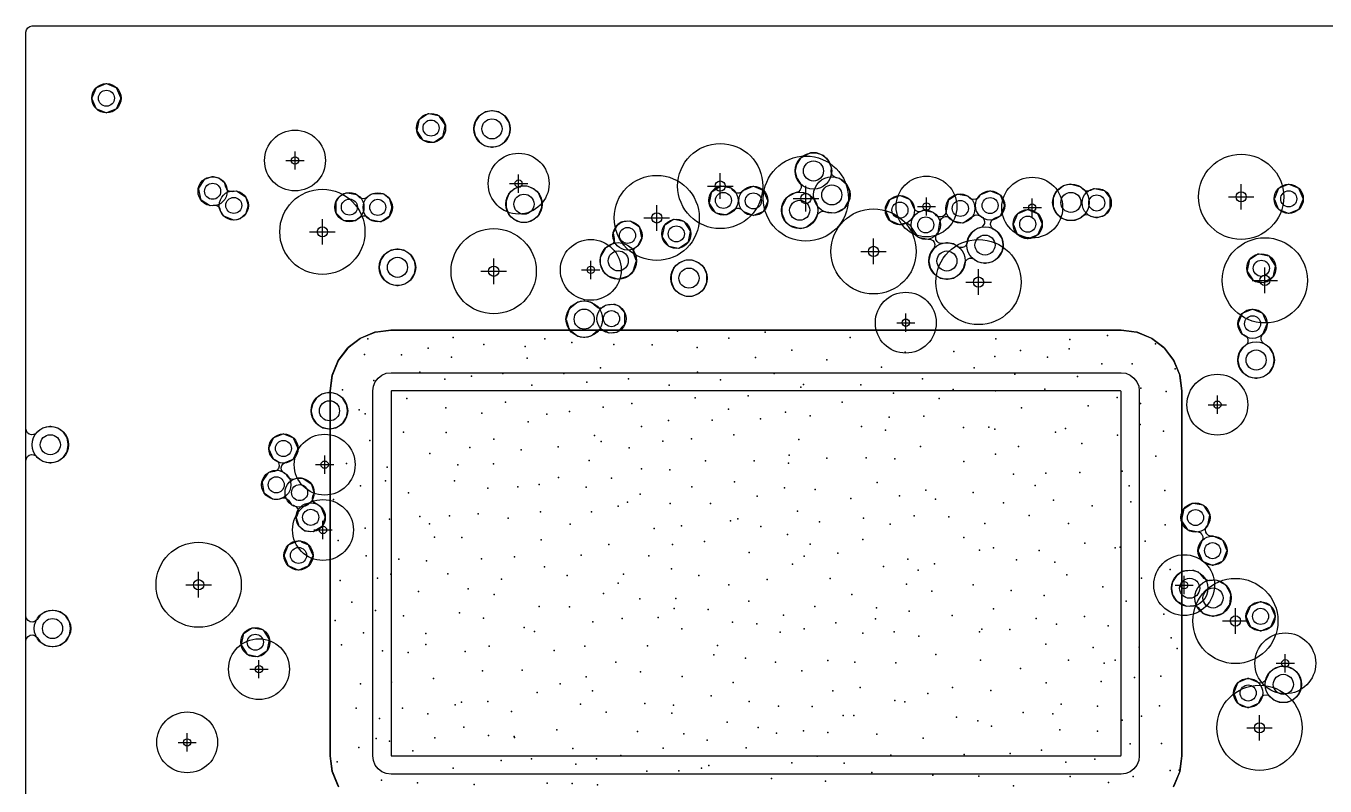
# Model space of a CAD drawing. Header units: metres. Extents: x -2 to 202, y -2 to 140.
# Drawn here: x 0 to 106.8, y 77.5 to 140 of the extents above; entities that cross this region are included whole.
import ezdxf

# ---------------------------------------------------------------- set-up
doc = ezdxf.new("R2010")
doc.units = ezdxf.units.M
for name, color, linetype in [('AI_GREENING_ALLOWED_ZONE', 4, 'Continuous'), ('AI_GREENING_EXCLUSIONS', 1, 'Continuous'), ('AI_GREENING_LAWN', 82, 'Continuous'), ('AI_GREENING_REJECTED', 6, 'Continuous'), ('AI_GREENING_SHRUBS', 92, 'Continuous'), ('AI_GREENING_TREES', 3, 'Continuous')]:
    doc.layers.add(name, color=color, linetype=linetype)

# ---------------------------------------------------------------- blocks, each defined once
blk = doc.blocks.new('AI_TREE')
for p, q in [((-0.3, 0), (0.3, 0)), ((0, -0.3), (0, 0.3))]:
    blk.add_line(p, q)
for radius in [1, 0.12]:
    blk.add_circle((0, 0), radius)
blk = doc.blocks.new('AI_SHRUB')
for radius in [1, 0.55]:
    blk.add_circle((0, 0), radius)

msp = doc.modelspace()

# ---------------------------------------------------------------- linework, layer by layer
at = {"layer": 'AI_GREENING_ALLOWED_ZONE'}
for points in [[(147.5, 21.7), (0.5, 21.7), (0.31, 21.74), (0.15, 21.85), (0.04, 22.01), (0, 22.2), (0, 139.5), (0, 139.5), (0.04, 139.69), (0.15, 139.85), (0.31, 139.96), (0.5, 140), (199.5, 140)], [(94.31, 77.47), (94.34, 77.53), (94.82, 78.68), (94.83, 78.74), (95, 79.98), (95, 80.02), (95, 109.98), (95, 110.02), (94.83, 111.26), (94.82, 111.32), (94.34, 112.47), (94.31, 112.53), (93.56, 113.51), (93.51, 113.56), (92.53, 114.31), (92.47, 114.34), (91.32, 114.82), (91.26, 114.83), (90.02, 115), (89.98, 115), (30.02, 115), (29.98, 115), (28.74, 114.83), (28.68, 114.82), (27.53, 114.34), (27.47, 114.31), (26.49, 113.56), (26.44, 113.51), (25.69, 112.53), (25.69, 112.53), (25.66, 112.47), (25.18, 111.32), (25.17, 111.26), (25, 110.02), (25, 109.98), (25, 80.02), (25, 79.98), (25.17, 78.74), (25.18, 78.68), (25.66, 77.53), (25.69, 77.47)]]:
    msp.add_lwpolyline(points, dxfattribs=at)
at = {"layer": 'AI_GREENING_EXCLUSIONS'}
msp.add_lwpolyline([(25.67, 77.5), (25.17, 78.71), (25, 80), (25, 80), (25, 110), (25.17, 111.29), (25.67, 112.5), (26.46, 113.54), (27.5, 114.33), (28.71, 114.83), (30, 115), (90, 115), (91.29, 114.83), (92.5, 114.33), (93.54, 113.54), (94.33, 112.5), (94.83, 111.29), (95, 110), (95, 80), (94.83, 78.71), (94.33, 77.5)], dxfattribs=at)
msp.add_lwpolyline([(28.5, 80), (28.5, 110), (28.55, 110.39), (28.7, 110.75), (28.94, 111.06), (29.25, 111.3), (29.61, 111.45), (30, 111.5), (90, 111.5), (90.39, 111.45), (90.75, 111.3), (91.06, 111.06), (91.3, 110.75), (91.45, 110.39), (91.5, 110), (91.5, 80), (91.45, 79.61), (91.3, 79.25), (91.06, 78.94), (90.75, 78.7), (90.39, 78.55), (90, 78.5), (30, 78.5), (29.61, 78.55), (29.25, 78.7), (28.94, 78.94), (28.7, 79.25), (28.55, 79.61), (28.5, 80)], close=True, dxfattribs=at)
at = {"layer": 'AI_GREENING_LAWN'}
msp.add_lwpolyline([(0, 21.5), (0, 89.44), (0.04, 89.65), (0.17, 89.82), (0.35, 89.92), (0.56, 89.94), (0.76, 89.87), (0.92, 89.72), (1.1, 89.45), (1.16, 89.38), (1.57, 89.11), (1.66, 89.07), (2.14, 88.98), (2.23, 88.98), (2.23, 88.98), (2.71, 89.07), (2.8, 89.11), (3.2, 89.38), (3.27, 89.45), (3.54, 89.86), (3.58, 89.94), (3.67, 90.42), (3.67, 90.52), (3.58, 91), (3.54, 91.08), (3.27, 91.49), (3.2, 91.56), (2.8, 91.83), (2.71, 91.86), (2.23, 91.96), (2.14, 91.96), (1.66, 91.86), (1.57, 91.83), (1.16, 91.56), (1.1, 91.49), (0.92, 91.22), (0.76, 91.07), (0.56, 91), (0.35, 91.02), (0.17, 91.12), (0.04, 91.29), (0, 91.5), (0, 104.27), (0.03, 104.45), (0.13, 104.6), (0.27, 104.71), (0.44, 104.77), (0.62, 104.75), (0.79, 104.68), (0.87, 104.59), (0.87, 104.59), (0.97, 104.49), (1.38, 104.22), (1.47, 104.19), (1.95, 104.09), (2.04, 104.09), (2.52, 104.19), (2.61, 104.22), (3.01, 104.49), (3.08, 104.56), (3.35, 104.97), (3.39, 105.06), (3.48, 105.53), (3.48, 105.63), (3.39, 106.11), (3.35, 106.19), (3.08, 106.6), (3.01, 106.67), (2.61, 106.94), (2.52, 106.98), (2.04, 107.07), (1.95, 107.07), (1.47, 106.98), (1.38, 106.94), (0.97, 106.67), (0.87, 106.56), (0.87, 106.57), (0.79, 106.48), (0.62, 106.41), (0.44, 106.39), (0.27, 106.45), (0.13, 106.56), (0.03, 106.71), (0, 106.89), (0, 139.5), (0.04, 139.69), (0.15, 139.85), (0.31, 139.96), (0.5, 140), (199.5, 140)], dxfattribs=at)
for points in [[(6.65, 135.24), (6.61, 135.25), (6.56, 135.24), (5.8, 134.92), (5.76, 134.9), (5.74, 134.86), (5.42, 134.1), (5.42, 134.06), (5.42, 134.01), (5.74, 133.25), (5.76, 133.21), (5.8, 133.19), (6.56, 132.88), (6.61, 132.87), (6.65, 132.88), (7.41, 133.19), (7.45, 133.21), (7.47, 133.25), (7.79, 134.01), (7.8, 134.06), (7.79, 134.1), (7.47, 134.86), (7.45, 134.9), (7.41, 134.92), (6.65, 135.24)], [(33.1, 132.78), (33.06, 132.78), (33.01, 132.76), (32.33, 132.3), (32.3, 132.27), (32.28, 132.23), (32.12, 131.42), (32.12, 131.38), (32.14, 131.33), (32.59, 130.65), (32.63, 130.62), (32.67, 130.6), (33.47, 130.44), (33.52, 130.44), (33.56, 130.46), (34.24, 130.91), (34.28, 130.95), (34.3, 130.99), (34.46, 131.79), (34.46, 131.84), (34.44, 131.88), (33.98, 132.56), (33.95, 132.6), (33.91, 132.62), (33.1, 132.78)], [(39.39, 132.56), (39.32, 132.62), (38.92, 132.9), (38.83, 132.93), (38.35, 133.03), (38.25, 133.03), (37.77, 132.93), (37.69, 132.9), (37.28, 132.62), (37.21, 132.56), (36.94, 132.15), (36.91, 132.06), (36.81, 131.59), (36.81, 131.49), (36.91, 131.01), (36.94, 130.92), (37.21, 130.52), (37.28, 130.45), (37.69, 130.18), (37.77, 130.14), (38.25, 130.05), (38.35, 130.05), (38.83, 130.14), (38.92, 130.18), (39.32, 130.45), (39.39, 130.52), (39.66, 130.92), (39.7, 131.01), (39.79, 131.49), (39.79, 131.59), (39.7, 132.06), (39.66, 132.15), (39.39, 132.56)], [(62.12, 124.61), (62.14, 124.52), (62.33, 124.06), (62.38, 123.98), (62.71, 123.65), (62.82, 123.59), (63.53, 123.37), (63.65, 123.36), (64.1, 123.45), (64.21, 123.51), (64.79, 123.98), (64.86, 124.08), (65.02, 124.46), (65.13, 124.62), (65.29, 124.73), (65.48, 124.77), (65.67, 124.74), (65.73, 124.71), (66.45, 124.64), (66.59, 124.67), (67.26, 125.03), (67.29, 125.05), (67.31, 125.08), (67.68, 125.76), (67.7, 125.87), (67.7, 126.35), (67.69, 126.44), (67.5, 126.88), (67.43, 126.98), (66.86, 127.45), (66.74, 127.5), (66.59, 127.52), (66.42, 127.59), (66.28, 127.71), (66.19, 127.87), (66.17, 128.06), (66.19, 128.32), (66.17, 128.43), (65.99, 128.87), (65.94, 128.95), (65.59, 129.3), (65.51, 129.35), (65.06, 129.54), (64.97, 129.56), (64.49, 129.56), (64.38, 129.53), (63.72, 129.17), (63.63, 129.09), (63.37, 128.7), (63.33, 128.61), (63.23, 128.13), (63.23, 128.04), (63.33, 127.56), (63.37, 127.47), (63.63, 127.07), (63.7, 126.89), (63.7, 126.7), (63.63, 126.52), (63.49, 126.38), (63.31, 126.31), (63.23, 126.29), (62.56, 125.93), (62.53, 125.91), (62.51, 125.88), (62.15, 125.2), (62.12, 125.08), (62.12, 124.61)], [(18.04, 125.94), (17.35, 126.4), (17.31, 126.42), (17.27, 126.42), (16.98, 126.38), (16.8, 126.39), (16.63, 126.46), (16.5, 126.58), (16.42, 126.75), (16.35, 127.04), (16.34, 127.07), (16.31, 127.1), (15.85, 127.48), (15.74, 127.53), (15.4, 127.6), (15.28, 127.59), (14.72, 127.42), (14.68, 127.4), (14.65, 127.37), (14.19, 126.68), (14.18, 126.64), (14.18, 126.59), (14.34, 125.79), (14.35, 125.75), (14.39, 125.71), (15.07, 125.26), (15.11, 125.24), (15.15, 125.24), (15.39, 125.27), (15.59, 125.26), (15.77, 125.18), (15.9, 125.04), (15.96, 124.85), (15.96, 124.85), (16, 124.75), (16.19, 124.46), (16.3, 124.37), (17.05, 124.06), (17.08, 124.06), (17.12, 124.06), (17.48, 124.13), (17.59, 124.18), (18.05, 124.56), (18.07, 124.59), (18.09, 124.62), (18.26, 125.18), (18.26, 125.32), (18.09, 125.88), (18.07, 125.91), (18.04, 125.94)], [(25.78, 125.98), (25.69, 125.9), (25.49, 125.59), (25.47, 125.56), (25.47, 125.53), (25.47, 124.69), (25.48, 124.65), (25.5, 124.61), (26.08, 124.03), (26.12, 124), (26.17, 124), (27, 124), (27.03, 124), (27.07, 124.02), (27.38, 124.22), (27.39, 124.24), (27.54, 124.35), (27.71, 124.4), (27.89, 124.39), (28.05, 124.31), (28.18, 124.19), (28.21, 124.14), (28.24, 124.11), (28.29, 124.09), (29.09, 123.93), (29.14, 123.93), (29.18, 123.94), (29.87, 124.4), (29.9, 124.43), (29.91, 124.47), (30.08, 125.02), (30.08, 125.17), (29.91, 125.73), (29.9, 125.76), (29.87, 125.78), (29.4, 126.18), (29.36, 126.2), (29.32, 126.2), (28.52, 126.2), (28.38, 126.16), (28.11, 125.98), (28.09, 125.95), (27.94, 125.85), (27.77, 125.8), (27.59, 125.81), (27.43, 125.88), (27.31, 126.01), (27.27, 126.06), (27.24, 126.09), (27.2, 126.11), (26.39, 126.27), (26.34, 126.27), (26.3, 126.26), (25.78, 125.98)], [(41.8, 126.56), (41.72, 126.62), (41.27, 126.8), (41.17, 126.82), (40.68, 126.82), (40.59, 126.8), (40.14, 126.62), (40.06, 126.56), (39.72, 126.22), (39.66, 126.14), (39.48, 125.69), (39.46, 125.59), (39.46, 125.11), (39.48, 125.01), (39.66, 124.56), (39.72, 124.48), (40.06, 124.14), (40.14, 124.08), (40.59, 123.9), (40.68, 123.88), (41.17, 123.88), (41.27, 123.9), (41.72, 124.08), (41.8, 124.14), (42.14, 124.48), (42.19, 124.56), (42.38, 125.01), (42.4, 125.11), (42.4, 125.59), (42.38, 125.69), (42.19, 126.14), (42.14, 126.22), (41.8, 126.56)], [(59.82, 124.44), (60.58, 124.75), (60.62, 124.78), (60.65, 124.81), (60.96, 125.57), (60.97, 125.62), (60.96, 125.66), (60.65, 126.42), (60.62, 126.46), (60.58, 126.48), (59.82, 126.8), (59.78, 126.81), (59.73, 126.8), (58.98, 126.48), (58.93, 126.45), (58.8, 126.33), (58.62, 126.25), (58.43, 126.25), (58.25, 126.33), (58.11, 126.47), (58.01, 126.61), (57.98, 126.65), (57.94, 126.67), (57.13, 126.83), (57.09, 126.83), (57.04, 126.81), (56.36, 126.35), (56.33, 126.32), (56.31, 126.28), (56.15, 125.47), (56.15, 125.43), (56.17, 125.38), (56.62, 124.7), (56.66, 124.67), (56.7, 124.65), (57.5, 124.49), (57.55, 124.49), (57.59, 124.51), (58.23, 124.93), (58.41, 125.01), (58.6, 125.01), (58.78, 124.93), (58.92, 124.8), (58.94, 124.78), (58.98, 124.75), (59.73, 124.44), (59.78, 124.43), (59.82, 124.44)], [(74.14, 122.48), (74.19, 122.48), (74.37, 122.45), (74.52, 122.36), (74.64, 122.22), (74.69, 122.05), (74.68, 121.87), (74.61, 121.7), (74.34, 121.3), (74.3, 121.21), (74.2, 120.73), (74.2, 120.63), (74.3, 120.16), (74.34, 120.07), (74.61, 119.66), (74.68, 119.59), (75.08, 119.32), (75.17, 119.28), (75.65, 119.19), (75.74, 119.19), (76.22, 119.28), (76.31, 119.32), (76.72, 119.59), (76.78, 119.66), (77.05, 120.07), (77.09, 120.16), (77.16, 120.5), (77.23, 120.68), (77.37, 120.82), (77.55, 120.9), (77.75, 120.9), (77.93, 120.82), (78.21, 120.64), (78.3, 120.6), (78.77, 120.5), (78.87, 120.5), (79.35, 120.6), (79.44, 120.64), (79.84, 120.91), (79.91, 120.97), (80.18, 121.38), (80.22, 121.47), (80.31, 121.94), (80.31, 122.04), (80.22, 122.52), (80.18, 122.61), (79.91, 123.01), (79.84, 123.08), (79.5, 123.31), (79.35, 123.46), (79.28, 123.67), (79.31, 123.88), (79.41, 124.06), (79.59, 124.19), (80.04, 124.37), (80.08, 124.4), (80.11, 124.44), (80.42, 125.2), (80.43, 125.24), (80.42, 125.29), (80.11, 126.05), (80.08, 126.08), (80.04, 126.11), (79.29, 126.42), (79.24, 126.43), (79.19, 126.42), (78.44, 126.11), (78.4, 126.08), (78.37, 126.05), (78.37, 126.03), (78.25, 125.86), (78.06, 125.75), (77.85, 125.73), (77.64, 125.8), (77.49, 125.94), (77.48, 125.95), (77.45, 125.98), (77.41, 126), (76.61, 126.16), (76.56, 126.16), (76.52, 126.14), (75.83, 125.69), (75.8, 125.66), (75.78, 125.61), (75.62, 124.81), (75.62, 124.8), (75.59, 124.62), (75.5, 124.46), (75.35, 124.35), (75.18, 124.3), (75, 124.31), (74.83, 124.39), (74.71, 124.52), (74.65, 124.61), (74.61, 124.64), (74.57, 124.66), (73.77, 124.82), (73.72, 124.82), (73.63, 124.78), (73.63, 124.79), (73.5, 124.73), (73.28, 124.75), (73.08, 124.86), (72.96, 125.04), (72.7, 125.67), (72.67, 125.7), (72.64, 125.73), (71.88, 126.04), (71.83, 126.05), (71.79, 126.04), (71.03, 125.73), (70.99, 125.7), (70.96, 125.67), (70.65, 124.91), (70.64, 124.86), (70.65, 124.82), (70.96, 124.06), (70.99, 124.02), (71.03, 124), (71.79, 123.68), (71.83, 123.67), (71.88, 123.68), (72.1, 123.77), (72.29, 123.81), (72.48, 123.77), (72.64, 123.66), (72.75, 123.5), (72.81, 123.38), (73.26, 122.69), (73.29, 122.66), (73.34, 122.64), (74.14, 122.48)], [(88.62, 126.45), (87.81, 126.62), (87.77, 126.62), (87.73, 126.61), (87.48, 126.47), (87.28, 126.42), (87.06, 126.45), (86.89, 126.57), (86.76, 126.7), (86.65, 126.77), (85.94, 126.98), (85.82, 126.99), (85.37, 126.9), (85.26, 126.85), (84.68, 126.37), (84.61, 126.28), (84.43, 125.84), (84.41, 125.74), (84.41, 125.26), (84.43, 125.16), (84.61, 124.71), (84.67, 124.63), (85.01, 124.29), (85.09, 124.23), (85.54, 124.05), (85.64, 124.03), (86.12, 124.03), (86.22, 124.05), (86.67, 124.23), (86.75, 124.29), (86.81, 124.35), (86.95, 124.45), (87.12, 124.49), (87.3, 124.48), (87.45, 124.4), (87.5, 124.37), (87.59, 124.33), (87.94, 124.26), (88.06, 124.27), (88.59, 124.43), (88.71, 124.51), (89.08, 124.96), (89.1, 124.99), (89.11, 125.03), (89.11, 125.86), (89.1, 125.91), (89.08, 125.94), (88.69, 126.41), (88.66, 126.44), (88.62, 126.45)], [(103.82, 126.97), (103.78, 126.98), (103.73, 126.97), (102.97, 126.66), (102.94, 126.63), (102.91, 126.59), (102.6, 125.83), (102.59, 125.79), (102.6, 125.74), (102.91, 124.98), (102.94, 124.95), (102.97, 124.92), (103.73, 124.61), (103.78, 124.6), (103.82, 124.61), (104.58, 124.92), (104.62, 124.95), (104.65, 124.98), (104.96, 125.74), (104.97, 125.79), (104.96, 125.83), (104.65, 126.59), (104.62, 126.63), (104.58, 126.66), (103.82, 126.97)], [(50.05, 121.75), (50.17, 121.86), (50.23, 121.9), (50.32, 121.99), (50.59, 122.51), (50.61, 122.55), (50.61, 122.59), (50.45, 123.4), (50.43, 123.44), (50.4, 123.48), (49.71, 123.94), (49.67, 123.95), (49.63, 123.95), (49.04, 123.9), (48.93, 123.86), (48.64, 123.67), (48.56, 123.58), (48.28, 123.05), (48.27, 123.02), (48.27, 122.97), (48.35, 122.53), (48.34, 122.32), (48.25, 122.13), (48.09, 122), (47.65, 121.77), (47.62, 121.75), (47.6, 121.72), (47.23, 121.04), (47.2, 120.92), (47.2, 120.45), (47.22, 120.36), (47.41, 119.91), (47.46, 119.83), (47.8, 119.49), (47.9, 119.43), (48.6, 119.22), (48.75, 119.22), (49.45, 119.43), (49.55, 119.49), (49.88, 119.82), (49.94, 119.92), (50.16, 120.65), (50.17, 120.69), (50.16, 120.73), (49.97, 121.26), (49.93, 121.43), (49.96, 121.6), (50.05, 121.75)], [(53.26, 124.08), (53.21, 124.08), (53.17, 124.06), (52.49, 123.61), (52.45, 123.57), (52.44, 123.53), (52.28, 122.73), (52.28, 122.68), (52.3, 122.64), (52.75, 121.95), (52.78, 121.92), (52.83, 121.9), (53.63, 121.74), (53.68, 121.74), (53.72, 121.76), (54.4, 122.22), (54.43, 122.25), (54.45, 122.29), (54.61, 123.1), (54.61, 123.14), (54.59, 123.19), (54.14, 123.87), (54.11, 123.9), (54.06, 123.92), (53.26, 124.08)], [(77.46, 122.61), (77.43, 122.52), (77.36, 122.17), (77.28, 121.99), (77.14, 121.85), (76.96, 121.78), (76.77, 121.78), (76.59, 121.85), (76.31, 122.04), (76.22, 122.08), (75.74, 122.17), (75.65, 122.17), (75.36, 122.11), (75.18, 122.11), (75.01, 122.17), (74.88, 122.29), (74.79, 122.45), (74.77, 122.63), (74.81, 122.81), (74.91, 122.96), (74.94, 122.99), (74.96, 123.03), (75.12, 123.84), (75.12, 123.85), (75.15, 124.03), (75.25, 124.18), (75.39, 124.29), (75.57, 124.35), (75.75, 124.33), (75.91, 124.26), (76.04, 124.13), (76.1, 124.04), (76.13, 124.01), (76.17, 123.99), (76.98, 123.83), (77.02, 123.83), (77.07, 123.85), (77.75, 124.3), (77.78, 124.33), (77.92, 124.43), (78.08, 124.47), (78.25, 124.46), (78.41, 124.39), (78.44, 124.37), (78.48, 124.36), (78.63, 124.26), (78.73, 124.11), (78.78, 123.94), (78.77, 123.76), (78.68, 123.6), (78.55, 123.47), (78.38, 123.41), (78.3, 123.39), (78.21, 123.35), (77.8, 123.08), (77.73, 123.01), (77.46, 122.61)], [(82.38, 124.89), (82.33, 124.9), (82.29, 124.89), (81.53, 124.57), (81.49, 124.55), (81.47, 124.51), (81.15, 123.75), (81.14, 123.71), (81.15, 123.66), (81.47, 122.9), (81.49, 122.86), (81.53, 122.84), (82.29, 122.52), (82.33, 122.52), (82.38, 122.52), (83.14, 122.84), (83.18, 122.86), (83.2, 122.9), (83.52, 123.66), (83.53, 123.71), (83.52, 123.75), (83.2, 124.51), (83.18, 124.55), (83.14, 124.57), (82.38, 124.89)], [(31.62, 121.18), (31.55, 121.25), (31.15, 121.52), (31.06, 121.56), (30.58, 121.65), (30.48, 121.65), (30, 121.56), (29.92, 121.52), (29.51, 121.25), (29.44, 121.18), (29.17, 120.78), (29.14, 120.69), (29.04, 120.21), (29.04, 120.12), (29.14, 119.64), (29.17, 119.55), (29.44, 119.14), (29.51, 119.08), (29.92, 118.81), (30, 118.77), (30.48, 118.67), (30.58, 118.67), (31.06, 118.77), (31.15, 118.81), (31.55, 119.08), (31.62, 119.14), (31.89, 119.55), (31.93, 119.64), (32.02, 120.12), (32.02, 120.21), (31.93, 120.69), (31.89, 120.78), (31.62, 121.18)], [(55.36, 120.48), (55.28, 120.53), (54.83, 120.72), (54.74, 120.74), (54.25, 120.74), (54.16, 120.72), (53.71, 120.53), (53.63, 120.48), (53.28, 120.14), (53.23, 120.06), (53.04, 119.61), (53.02, 119.51), (53.02, 119.02), (53.04, 118.93), (53.23, 118.48), (53.28, 118.4), (53.63, 118.06), (53.71, 118), (54.16, 117.81), (54.25, 117.8), (54.74, 117.8), (54.83, 117.81), (55.28, 118), (55.36, 118.06), (55.71, 118.4), (55.76, 118.48), (55.95, 118.93), (55.97, 119.02), (55.97, 119.51), (55.95, 119.61), (55.76, 120.06), (55.71, 120.14), (55.36, 120.48)], [(101.34, 121.25), (101.29, 121.25), (101.25, 121.23), (100.57, 120.77), (100.54, 120.74), (100.52, 120.7), (100.36, 119.89), (100.36, 119.85), (100.38, 119.8), (100.83, 119.12), (100.86, 119.09), (100.91, 119.07), (101.71, 118.91), (101.76, 118.91), (101.8, 118.93), (102.48, 119.39), (102.52, 119.42), (102.53, 119.46), (102.69, 120.26), (102.69, 120.31), (102.68, 120.35), (102.22, 121.03), (102.19, 121.07), (102.14, 121.09), (101.34, 121.25)], [(47.93, 114.77), (48.54, 114.83), (48.58, 114.84), (48.62, 114.86), (49.2, 115.45), (49.23, 115.49), (49.23, 115.53), (49.23, 116.36), (49.23, 116.4), (49.21, 116.44), (48.83, 116.89), (48.73, 116.97), (48.42, 117.1), (48.3, 117.11), (47.74, 117.06), (47.61, 117.01), (47.49, 116.92), (47.34, 116.83), (47.17, 116.81), (47, 116.84), (46.85, 116.93), (46.5, 117.25), (46.39, 117.3), (45.93, 117.39), (45.83, 117.39), (45.36, 117.3), (45.26, 117.25), (44.69, 116.78), (44.61, 116.67), (44.39, 115.94), (44.38, 115.9), (44.39, 115.87), (44.61, 115.14), (44.69, 115.02), (45.26, 114.56), (45.36, 114.5), (45.83, 114.41), (45.93, 114.41), (46.38, 114.5), (46.5, 114.56), (46.91, 114.94), (47.1, 115.05), (47.31, 115.07), (47.52, 115), (47.86, 114.79), (47.89, 114.77), (47.93, 114.77)], [(99.61, 112.49), (99.7, 112.02), (99.74, 111.93), (100.01, 111.52), (100.08, 111.45), (100.48, 111.18), (100.57, 111.15), (101.05, 111.05), (101.15, 111.05), (101.62, 111.15), (101.71, 111.18), (102.12, 111.45), (102.19, 111.52), (102.46, 111.93), (102.49, 112.02), (102.59, 112.49), (102.59, 112.59), (102.49, 113.07), (102.46, 113.16), (102.19, 113.56), (102.12, 113.63), (101.72, 113.89), (101.59, 114.03), (101.51, 114.21), (101.51, 114.41), (101.59, 114.59), (101.6, 114.6), (101.67, 114.71), (101.99, 115.47), (102, 115.52), (101.99, 115.56), (101.67, 116.32), (101.65, 116.36), (101.61, 116.38), (100.85, 116.7), (100.81, 116.7), (100.76, 116.7), (100, 116.38), (99.97, 116.36), (99.94, 116.32), (99.62, 115.56), (99.62, 115.52), (99.62, 115.47), (99.94, 114.71), (99.97, 114.67), (100, 114.65), (100.13, 114.6), (100.28, 114.5), (100.38, 114.36), (100.43, 114.18), (100.42, 114), (100.34, 113.84), (100.21, 113.72), (100.08, 113.63), (100.01, 113.56), (99.74, 113.16), (99.7, 113.07), (99.61, 112.59), (99.61, 112.49)], [(30.01, 80.01), (30.05, 80), (89.95, 80), (89.99, 80.01), (90, 80.05), (90, 109.95), (89.99, 109.99), (89.95, 110), (30.05, 110), (30.01, 109.99), (30, 109.95), (30, 80.05), (30.01, 80.01)], [(26.03, 109.39), (25.96, 109.46), (25.55, 109.73), (25.46, 109.76), (24.99, 109.86), (24.89, 109.86), (24.41, 109.76), (24.32, 109.73), (23.92, 109.46), (23.85, 109.39), (23.58, 108.98), (23.54, 108.89), (23.45, 108.42), (23.45, 108.32), (23.54, 107.84), (23.58, 107.75), (23.85, 107.35), (23.92, 107.28), (24.32, 107.01), (24.41, 106.97), (24.89, 106.88), (24.99, 106.88), (25.46, 106.97), (25.55, 107.01), (25.96, 107.28), (26.03, 107.35), (26.3, 107.75), (26.33, 107.84), (26.43, 108.32), (26.43, 108.42), (26.33, 108.89), (26.3, 108.98), (26.03, 109.39)], [(19.4, 102.47), (19.56, 101.66), (19.57, 101.62), (19.61, 101.59), (20.27, 101.14), (20.41, 101.1), (20.74, 101.1), (20.85, 101.13), (20.94, 101.17), (21.11, 101.22), (21.29, 101.21), (21.45, 101.13), (21.57, 101.01), (21.8, 100.68), (21.83, 100.65), (21.87, 100.63), (22, 100.6), (22.18, 100.5), (22.31, 100.34), (22.36, 100.13), (22.33, 99.93), (22.22, 99.66), (22.21, 99.61), (22.21, 99.58), (22.39, 98.98), (22.41, 98.95), (22.43, 98.92), (22.93, 98.51), (22.94, 98.5), (22.95, 98.51), (23.59, 98.44), (23.63, 98.45), (23.67, 98.46), (24.36, 98.92), (24.39, 98.95), (24.41, 98.99), (24.59, 99.57), (24.59, 99.61), (24.58, 99.66), (24.28, 100.39), (24.19, 100.5), (23.9, 100.69), (23.86, 100.71), (23.69, 100.82), (23.58, 100.98), (23.54, 101.17), (23.58, 101.37), (23.68, 101.6), (23.68, 101.64), (23.68, 101.68), (23.5, 102.27), (23.48, 102.31), (23.45, 102.33), (22.79, 102.78), (22.65, 102.82), (22.31, 102.82), (22.2, 102.8), (22.15, 102.77), (21.97, 102.72), (21.79, 102.74), (21.62, 102.83), (21.5, 102.98), (21.45, 103.07), (21.35, 103.16), (21.24, 103.22), (21.1, 103.34), (21, 103.5), (20.98, 103.69), (21.02, 103.87), (21.13, 104.02), (21.29, 104.12), (21.96, 104.4), (22, 104.43), (22.02, 104.47), (22.34, 105.22), (22.34, 105.27), (22.34, 105.31), (22.02, 106.07), (22, 106.11), (21.96, 106.14), (21.2, 106.45), (21.16, 106.46), (21.11, 106.45), (20.35, 106.14), (20.31, 106.11), (20.29, 106.07), (19.97, 105.31), (19.96, 105.27), (19.97, 105.22), (20.29, 104.47), (20.31, 104.43), (20.35, 104.4), (20.51, 104.33), (20.69, 104.21), (20.79, 104.03), (20.82, 103.82), (20.75, 103.62), (20.61, 103.47), (20.42, 103.38), (19.95, 103.29), (19.9, 103.27), (19.87, 103.24), (19.41, 102.56), (19.4, 102.51), (19.4, 102.47)], [(96.72, 96), (96.77, 95.95), (96.89, 95.93), (97.48, 95.69), (97.52, 95.68), (97.57, 95.69), (98.33, 96), (98.36, 96.03), (98.39, 96.06), (98.7, 96.82), (98.71, 96.87), (98.7, 96.91), (98.39, 97.67), (98.36, 97.71), (98.33, 97.73), (97.57, 98.05), (97.51, 98.06), (97.36, 98.06), (97.19, 98.12), (97.05, 98.24), (96.96, 98.4), (96.94, 98.58), (96.98, 98.75), (97.09, 98.9), (97.11, 98.93), (97.13, 98.97), (97.29, 99.78), (97.29, 99.83), (97.27, 99.87), (96.82, 100.55), (96.79, 100.58), (96.74, 100.6), (95.94, 100.76), (95.89, 100.76), (95.85, 100.74), (95.17, 100.29), (95.14, 100.25), (95.12, 100.21), (94.96, 99.41), (94.96, 99.36), (94.97, 99.32), (95.43, 98.64), (95.46, 98.6), (95.51, 98.58), (96.33, 98.42), (96.51, 98.35), (96.64, 98.21), (96.72, 98.03), (96.72, 97.83), (96.67, 97.72), (96.67, 97.72), (96.34, 96.91), (96.33, 96.87), (96.34, 96.82), (96.66, 96.06), (96.68, 96.03), (96.72, 96)], [(21.55, 95.64), (21.59, 95.61), (22.35, 95.3), (22.4, 95.29), (22.44, 95.3), (23.2, 95.61), (23.24, 95.64), (23.26, 95.67), (23.58, 96.43), (23.59, 96.48), (23.58, 96.52), (23.26, 97.28), (23.24, 97.32), (23.2, 97.34), (22.71, 97.55), (22.58, 97.64), (22.49, 97.65), (22.49, 97.65), (22.4, 97.67), (22.35, 97.66), (21.59, 97.34), (21.55, 97.32), (21.53, 97.28), (21.21, 96.52), (21.21, 96.48), (21.21, 96.43), (21.53, 95.67), (21.55, 95.64)], [(94.24, 93.26), (94.28, 93.17), (94.54, 92.77), (94.63, 92.69), (95.28, 92.35), (95.42, 92.32), (95.92, 92.36), (96.15, 92.33), (96.35, 92.19), (96.67, 91.79), (96.79, 91.71), (97.52, 91.49), (97.56, 91.49), (97.59, 91.49), (98.32, 91.71), (98.44, 91.79), (98.92, 92.38), (98.94, 92.41), (98.94, 92.44), (99.02, 93.2), (98.99, 93.34), (98.63, 94.01), (98.61, 94.04), (98.58, 94.06), (97.91, 94.42), (97.77, 94.45), (97.28, 94.4), (97.04, 94.44), (96.84, 94.58), (96.51, 94.98), (96.4, 95.06), (96.37, 95.1), (96.25, 95.12), (95.99, 95.23), (95.87, 95.25), (95.12, 95.18), (95.01, 95.14), (94.62, 94.87), (94.55, 94.8), (94.28, 94.4), (94.24, 94.31), (94.15, 93.83), (94.15, 93.73), (94.24, 93.26)], [(101.52, 92.66), (101.47, 92.66), (101.43, 92.66), (100.67, 92.34), (100.63, 92.32), (100.61, 92.28), (100.29, 91.52), (100.28, 91.47), (100.29, 91.43), (100.61, 90.67), (100.63, 90.63), (100.67, 90.61), (101.43, 90.29), (101.47, 90.28), (101.52, 90.29), (102.28, 90.61), (102.31, 90.63), (102.34, 90.67), (102.66, 91.43), (102.66, 91.47), (102.66, 91.52), (102.34, 92.28), (102.31, 92.32), (102.28, 92.34), (101.52, 92.66)], [(18.67, 90.51), (18.62, 90.51), (18.58, 90.5), (17.89, 90.04), (17.86, 90.01), (17.84, 89.96), (17.68, 89.16), (17.68, 89.11), (17.7, 89.07), (18.16, 88.39), (18.19, 88.36), (18.23, 88.34), (19.04, 88.18), (19.08, 88.18), (19.13, 88.2), (19.81, 88.65), (19.84, 88.68), (19.86, 88.73), (20.02, 89.53), (20.02, 89.58), (20, 89.62), (19.55, 90.3), (19.51, 90.33), (19.47, 90.35), (18.67, 90.51)], [(102.47, 84.66), (102.55, 84.61), (103, 84.42), (103.1, 84.41), (103.58, 84.41), (103.68, 84.42), (104.13, 84.61), (104.21, 84.66), (104.55, 85.01), (104.61, 85.09), (104.79, 85.54), (104.81, 85.63), (104.81, 86.12), (104.79, 86.22), (104.61, 86.66), (104.55, 86.75), (104.21, 87.09), (104.13, 87.14), (103.68, 87.33), (103.58, 87.35), (103.1, 87.35), (103, 87.33), (102.55, 87.14), (102.47, 87.09), (102.13, 86.75), (102.08, 86.66), (101.92, 86.3), (101.82, 86.14), (101.66, 86.03), (101.46, 85.99), (101.27, 86.03), (100.49, 86.35), (100.45, 86.36), (100.4, 86.35), (99.64, 86.04), (99.61, 86.02), (99.58, 85.98), (99.27, 85.22), (99.26, 85.17), (99.27, 85.13), (99.58, 84.37), (99.61, 84.33), (99.64, 84.31), (100.4, 83.99), (100.45, 83.98), (100.49, 83.99), (101.25, 84.31), (101.29, 84.33), (101.32, 84.37), (101.45, 84.7), (101.56, 84.87), (101.72, 84.98), (101.92, 85.01), (102.11, 84.98), (102.27, 84.87), (102.47, 84.66)]]:
    msp.add_lwpolyline(points, close=True, dxfattribs=at)
at = {"layer": 'AI_GREENING_REJECTED'}
for p in [(28.1, 114.29), (28.1, 114.29), (35.11, 114.39), (42.64, 114.27), (53.54, 114.92), (57.76, 114.34), (57.76, 114.34), (60.74, 114.83), (60.74, 114.83), (67.74, 114.4), (67.74, 114.4), (79.71, 114.28), (79.71, 114.28), (88.88, 114.57), (88.88, 114.57), (33.05, 113.52), (37.64, 113.81), (41.02, 113.65), (41.02, 113.65), (44.86, 113.97), (48.31, 113.82), (51.46, 113.79), (55.15, 113.57), (55.15, 113.57), (62.94, 113.36), (62.94, 113.36), (72.25, 113.2), (72.25, 113.2), (76.27, 113.23), (76.27, 113.23), (81.75, 113.33), (81.75, 113.33), (85.74, 113.45), (85.74, 113.45), (85.8, 114.23), (85.8, 114.23), (92.84, 113.86), (27.82, 112.99), (30.85, 112.96), (34.96, 112.78), (34.96, 112.78), (41.2, 112.68), (59.97, 112.76), (59.97, 112.76), (65.81, 112.56), (65.81, 112.56), (79.62, 112.84), (79.62, 112.84), (83.95, 112.78), (83.95, 112.78), (88.42, 112.22), (90.91, 112.22), (32.37, 111.53), (36.62, 111.22), (39.19, 111.43), (44.2, 111.43), (47.21, 111.9), (47.21, 111.9), (55.18, 111.53), (55.18, 111.53), (61.49, 111.44), (61.49, 111.44), (70.3, 111.96), (70.3, 111.96), (77.94, 111.91), (77.94, 111.91), (81.28, 111.37), (81.28, 111.37), (86.42, 111.18), (86.42, 111.18), (94.46, 111.81), (26.01, 110.08), (28.6, 110.86), (34.42, 110.98), (41.58, 110.47), (46.1, 110.73), (49.52, 111), (52.85, 110.47), (57.08, 110.9), (57.08, 110.9), (63.68, 110.32), (63.68, 110.32), (63.91, 110.52), (63.91, 110.52), (68.61, 110.5), (68.61, 110.5), (73.69, 111), (73.69, 111), (76.19, 110.13), (76.19, 110.13), (79.69, 110), (79.69, 110), (83.74, 110.15), (83.74, 110.15), (91.63, 110.24), (31.31, 109.38), (39.41, 109.07), (49.79, 108.98), (55, 109.42), (55, 109.42), (59.35, 109.59), (59.35, 109.59), (67.07, 109.07), (71.3, 109.81), (71.3, 109.81), (75.06, 109.37), (75.06, 109.37), (89.68, 109.45), (91.59, 108.96), (91.59, 108.96), (93.71, 109.94), (27.37, 108.45), (27.37, 108.45), (27.87, 108.12), (34.51, 108.62), (37.47, 108.18), (42.8, 108.08), (42.8, 108.08), (44.67, 108.31), (47.43, 108.66), (57.75, 108.49), (57.75, 108.49), (62.41, 108.26), (64.45, 107.96), (64.45, 107.96), (73.79, 107.92), (73.79, 107.92), (81.82, 108.62), (81.82, 108.62), (87.3, 108.78), (41.28, 107.47), (50.58, 107.09), (52.82, 107.56), (56.39, 107.61), (60.38, 107.72), (68.68, 107.07), (70.65, 106.78), (70.65, 106.78), (70.95, 107.83), (70.95, 107.83), (77.05, 106.99), (77.05, 106.99), (79.13, 107.03), (79.13, 107.03), (79.64, 106.87), (79.64, 106.87), (85.44, 106.91), (85.44, 106.91), (91.57, 107.25), (28.27, 105.92), (31.02, 106.62), (34.53, 106.59), (38.44, 106.04), (46.72, 106.34), (47.28, 105.84), (47.28, 105.84), (52.34, 105.88), (52.34, 105.88), (54.71, 106.05), (58.18, 106.39), (63.53, 106.01), (84.61, 106.62), (89.71, 106.37), (93.5, 106.69), (33.19, 104.86), (36.48, 105.34), (40.69, 105.15), (43.75, 105.4), (49.57, 105.33), (62.73, 104.72), (62.73, 104.72), (73.52, 105.44), (73.52, 105.44), (79.67, 104.79), (79.67, 104.79), (81.58, 105.44), (86.77, 105.67), (92.85, 104.64), (26.35, 104.03), (29.68, 103.74), (35.49, 103.93), (35.49, 103.93), (38.43, 104.02), (46.29, 104.29), (50.58, 103.59), (55.86, 104.25), (59.85, 104.25), (62.66, 104.05), (65.83, 104.48), (69.04, 104.51), (71.4, 104.41), (71.4, 104.41), (77.08, 104.21), (77.08, 104.21), (29.56, 102.6), (29.56, 102.6), (35.23, 102.6), (43.76, 102.89), (48.13, 102.82), (52.91, 103.51), (58.24, 102.52), (81.17, 103.16), (83.82, 103.25), (86.6, 103.29), (90.1, 103.4), (27.5, 102.2), (31.45, 101.61), (37.96, 102.02), (40.43, 102.13), (42.18, 102.3), (42.18, 102.3), (46.05, 102.08), (50.47, 101.52), (54.73, 102.11), (62.34, 102.04), (64.85, 101.89), (69.97, 102.46), (73.97, 101.85), (73.97, 101.85), (77.86, 101.64), (77.86, 101.64), (82.94, 102.24), (82.94, 102.24), (90.66, 102.19), (90.66, 102.19), (93.6, 101.81), (25.28, 101.07), (48.67, 100.52), (49.45, 100.85), (49.45, 100.85), (52.94, 100.75), (56.27, 100.76), (60.1, 101.36), (67.8, 101.17), (71.8, 101.37), (74.74, 101.09), (74.74, 101.09), (80.33, 100.8), (84.44, 101.03), (87.64, 100.55), (90.8, 100.88), (29.88, 99.46), (32.37, 99.69), (34.82, 99.73), (37.16, 99.91), (39.64, 99.53), (42.29, 100.07), (46.49, 100.05), (57.89, 99.33), (58.51, 99.49), (58.51, 99.49), (63.41, 100.13), (68.83, 99.54), (68.83, 99.54), (73.01, 99.72), (75.84, 99.66), (82.44, 99.75), (27.89, 98.73), (33.17, 99.08), (33.17, 99.08), (44.72, 99.05), (51.63, 98.69), (53.87, 98.9), (60.39, 98.85), (65.23, 99.24), (71.03, 99.05), (78.8, 99.09), (85.68, 99.09), (93.64, 99), (25.66, 97.7), (33.58, 97.98), (35.83, 97.96), (42.34, 97.77), (47.91, 97.39), (53.13, 97.37), (53.13, 97.37), (55.77, 97.61), (62.59, 98.2), (64.45, 97.4), (68.77, 97.8), (77.07, 97.95), (87.03, 97.49), (89.93, 97.16), (91.99, 97.66), (27.97, 96.44), (30.64, 96.18), (37.44, 96.2), (40.16, 96.37), (45.63, 96.5), (51.18, 96.45), (59.45, 96.71), (63.97, 96.43), (63.97, 96.43), (66.72, 96.67), (72.49, 96.17), (78.38, 96.9), (78.38, 96.9), (79.51, 97.11), (81.4, 96.11), (83.26, 96.88), (89.51, 97.11), (89.51, 97.11), (32.93, 96.03), (42.61, 95.54), (53.06, 95.38), (63, 95.77), (70.48, 95.57), (73.34, 95.27), (73.34, 95.27), (74.66, 95.78), (84.57, 95.93), (84.57, 95.93), (94.05, 95.32), (25.81, 94.43), (28.89, 94.6), (29.98, 94.93), (29.98, 94.93), (34.66, 94.96), (39.07, 94.52), (39.07, 94.52), (44.49, 94.82), (48.67, 94.2), (48.67, 94.2), (49.12, 94.93), (55.31, 94.84), (57.77, 94.07), (60.92, 94.49), (66.09, 94.59), (72.36, 94.11), (77.84, 94.05), (85.55, 94.88), (91.68, 94.61), (32.27, 93.52), (36.35, 93.72), (38.47, 93.28), (47.47, 93.34), (50.44, 92.9), (53.41, 92.94), (67.87, 93.28), (74.44, 93.55), (80.98, 93.6), (83.69, 93.18), (88.5, 93.9), (26.78, 92.65), (28.73, 91.94), (42.17, 92.28), (44.68, 92.26), (53.26, 92.11), (53.26, 92.11), (56.07, 92.02), (59.42, 92.73), (64.82, 92.29), (69.89, 92.18), (72.6, 91.9), (79.53, 92.09), (90.43, 92.72), (25.42, 91.12), (31.04, 91.51), (35.63, 91.76), (37.59, 91.31), (46.59, 91.02), (48.99, 91.3), (51.95, 91.37), (58.06, 90.98), (60.08, 90.85), (62.26, 91.56), (66.55, 90.95), (69.82, 91.26), (69.82, 91.26), (76.11, 91.53), (83.02, 91.29), (84.7, 90.84), (84.7, 90.84), (86.99, 91.47), (93.52, 91.66), (27.73, 90.11), (32.87, 90.06), (40.94, 90.56), (41.8, 90.23), (41.8, 90.23), (53.9, 90.45), (61.98, 90.16), (61.98, 90.16), (63.95, 90.45), (68.78, 90.1), (71.35, 90.19), (73.37, 89.83), (78.36, 90.19), (78.55, 90.41), (78.55, 90.41), (80.85, 90.38), (88.94, 90.68), (94.13, 89.7), (25.94, 89.14), (29.3, 88.63), (32.87, 89.17), (32.87, 89.17), (38.08, 89.03), (43.4, 88.65), (45.94, 89.02), (51.08, 89.04), (56.84, 89.07), (83.82, 89.18), (87.71, 88.91), (91.5, 88.95), (94.62, 88.84), (94.62, 88.84), (31.42, 88.51), (36.09, 88.57), (48.48, 87.7), (56.53, 88.3), (56.53, 88.3), (59.13, 88.03), (61.61, 87.7), (65.89, 87.84), (68.13, 87.71), (71.49, 87.65), (74.77, 88.34), (78.45, 87.88), (85.67, 87.87), (88.62, 87.61), (88.62, 87.61), (89.52, 87.87), (37.52, 87), (40.78, 87.05), (46.04, 86.49), (50.51, 86.91), (53.92, 86.53), (63.77, 87), (81.74, 87.18), (93.28, 86.55), (27.5, 85.91), (30.05, 86.05), (33.48, 86.36), (43.91, 85.92), (58.12, 86.03), (68.57, 85.63), (76.15, 85.62), (83.85, 86), (88.36, 86.12), (91.11, 86.45), (35.8, 84.41), (37.95, 84.46), (42.01, 85.21), (46.56, 85.36), (46.56, 85.36), (56.32, 84.94), (59.44, 84.46), (66.31, 85.36), (71.42, 84.54), (72.22, 84.43), (72.22, 84.43), (74.12, 85.13), (79.29, 85.37), (27.14, 83.93), (30.94, 83.92), (33.03, 83.45), (35.26, 84.21), (35.26, 84.21), (39.9, 83.64), (45.58, 84.25), (47.68, 83.59), (50.87, 84.3), (53.09, 83.51), (53.09, 83.51), (53.21, 84.18), (61.85, 84.08), (64.62, 84.06), (67.15, 83.31), (67.15, 83.31), (68.04, 83.32), (81.95, 83.56), (84.4, 83.46), (84.4, 83.46), (85.08, 84.26), (88.06, 84.08), (93.15, 84.12), (29.06, 83.06), (35.99, 82.37), (57.64, 82.77), (60.18, 82.33), (60.18, 82.33), (76.47, 83.18), (78.24, 82.88), (78.24, 82.88), (79.36, 82.44), (90.09, 82.94), (91.67, 83.26), (91.67, 83.26), (28.78, 81.44), (28.78, 81.44), (29.88, 81.2), (33.6, 81.48), (38.01, 81.68), (40.11, 81.6), (40.16, 81.51), (40.16, 81.51), (43.63, 82.14), (50.26, 82), (54.07, 81.81), (55.99, 81.28), (61.68, 81.87), (63.89, 82.06), (65.9, 81.93), (69.94, 81.78), (73.75, 81.47), (84.98, 82.14), (88.07, 82.02), (27.36, 80.7), (31.8, 80.42), (44.95, 80.61), (52.36, 80.64), (59.19, 80.67), (77.12, 80.11), (80.88, 80.19), (83.46, 80.46), (90.75, 81), (93.33, 81.02), (25.57, 79.51), (39.05, 79.62), (41.54, 79.75), (45.19, 79.31), (45.19, 79.31), (46.9, 79.75), (48.89, 80.04), (56.11, 79.22), (62.95, 79.44), (65.02, 79.97), (67.25, 79.4), (71.09, 80.05), (85.46, 79.49), (87.85, 79.72), (29.21, 78.01), (35.12, 78.98), (51.03, 78.75), (53.65, 78.76), (55.52, 78.98), (55.52, 78.98), (61.26, 78.13), (69.51, 78.63), (74.54, 78.41), (78.31, 78.33), (85.82, 78.3), (85.82, 78.3), (91.01, 78.3), (94.05, 78.8), (94.77, 78.84), (94.77, 78.84), (32.19, 77.79), (36.84, 77.65), (42.83, 77.77), (44.89, 77.74), (46.97, 77.63), (65.7, 77.92), (81.16, 77.53), (88.97, 77.81)]:
    msp.add_point(p, dxfattribs=at)

# ---------------------------------------------------------------- block references
at = {"layer": 'AI_GREENING_SHRUBS'}
for p, xscale, yscale in [((6.61, 134.06), 1.2, 1.2), ((33.29, 131.61), 1.2, 1.2), ((38.3, 131.54), 1.5, 1.5), ((64.72, 128.08), 1.5, 1.5), ((15.34, 126.41), 1.2, 1.2), ((66.23, 126.11), 1.5, 1.5), ((17.08, 125.25), 1.2, 1.2), ((26.58, 125.11), 1.2, 1.2), ((28.91, 125.09), 1.2, 1.2), ((40.93, 125.35), 1.5, 1.5), ((57.32, 125.66), 1.2, 1.2), ((59.78, 125.62), 1.2, 1.2), ((63.59, 124.85), 1.5, 1.5), ((71.83, 124.86), 1.2, 1.2), ((76.79, 125), 1.2, 1.2), ((79.24, 125.24), 1.2, 1.2), ((85.88, 125.5), 1.5, 1.5), ((88, 125.45), 1.2, 1.2), ((103.78, 125.79), 1.2, 1.2), ((49.44, 122.78), 1.2, 1.2), ((53.45, 122.91), 1.2, 1.2), ((73.95, 123.65), 1.2, 1.2), ((82.33, 123.71), 1.2, 1.2), ((78.82, 121.99), 1.5, 1.5), ((48.68, 120.69), 1.5, 1.5), ((75.69, 120.68), 1.5, 1.5), ((30.53, 120.16), 1.5, 1.5), ((54.49, 119.27), 1.5, 1.5), ((101.53, 120.08), 1.2, 1.2), ((45.88, 115.9), 1.5, 1.5), ((48.12, 115.94), 1.2, 1.2), ((100.81, 115.52), 1.2, 1.2), ((101.1, 112.54), 1.5, 1.5), ((24.94, 108.37), 1.5, 1.5), ((2, 105.58), 1.5, 1.5), ((21.16, 105.27), 1.2, 1.2), ((20.57, 102.28), 1.2, 1.2), ((22.49, 101.64), 1.2, 1.2), ((23.4, 99.61), 1.2, 1.2), ((96.12, 99.59), 1.2, 1.2), ((22.4, 96.48), 1.2, 1.2), ((97.52, 96.87), 1.2, 1.2), ((95.64, 93.78), 1.5, 1.5), ((97.56, 92.98), 1.5, 1.5), ((2.18, 90.47), 1.5, 1.5), ((101.47, 91.47), 1.2, 1.2), ((18.85, 89.34), 1.2, 1.2), ((103.34, 85.88), 1.5, 1.5), ((100.45, 85.17), 1.2, 1.2)]:
    msp.add_blockref('AI_SHRUB', p, dxfattribs=dict(at, xscale=xscale, yscale=yscale))
at = {"layer": 'AI_GREENING_TREES'}
for p, xscale, yscale in [((22.11, 128.94), 2.5, 2.5), ((57.06, 126.84), 3.5, 3.5), ((40.49, 127.04), 2.5, 2.5), ((64.1, 125.81), 3.5, 3.5), ((99.87, 125.96), 3.5, 3.5), ((51.84, 124.22), 3.5, 3.5), ((74.01, 125.16), 2.5, 2.5), ((82.7, 125.07), 2.5, 2.5), ((24.36, 123.08), 3.5, 3.5), ((69.66, 121.47), 3.5, 3.5), ((38.44, 119.84), 3.5, 3.5), ((46.42, 119.95), 2.5, 2.5), ((78.29, 118.95), 3.5, 3.5), ((101.82, 119.09), 3.5, 3.5), ((72.31, 115.61), 2.5, 2.5), ((97.92, 108.87), 2.5, 2.5), ((24.55, 103.94), 2.5, 2.5), ((24.41, 98.57), 2.5, 2.5), ((14.19, 94.07), 3.5, 3.5), ((95.19, 94.04), 2.5, 2.5), ((99.4, 91.09), 3.5, 3.5), ((103.5, 87.61), 2.5, 2.5), ((19.15, 87.13), 2.5, 2.5), ((101.38, 82.31), 3.5, 3.5), ((13.25, 81.11), 2.5, 2.5)]:
    msp.add_blockref('AI_TREE', p, dxfattribs=dict(at, xscale=xscale, yscale=yscale))

doc.saveas('drawing.dxf')
